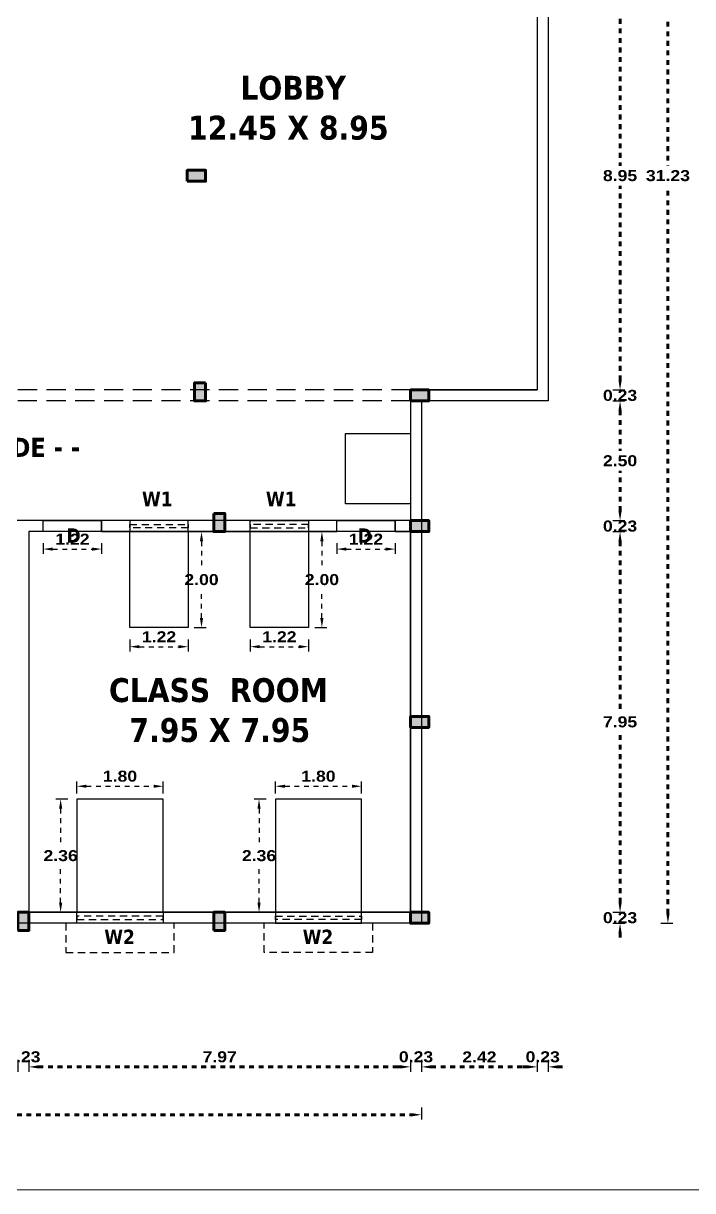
# Model space of a CAD drawing. Header units: metres. Extents: x 863 to 1571, y 626 to 804.
# Drawn here: x 945.12 to 959.09, y 660.62 to 685.01 of the extents above; entities that cross this region are included whole.
import ezdxf

# ---------------------------------------------------------------- set-up
doc = ezdxf.new("R2010")
doc.units = ezdxf.units.M
doc.header["$LTSCALE"] = 0.2
doc.header["$MEASUREMENT"] = 0
doc.header["$PDMODE"] = 2
doc.linetypes.add('DOT2', pattern=[0.125, 0, -0.125])
doc.linetypes.add('HIDDEN', pattern=[0.375, 0.25, -0.125])
doc.layers.get('0').update_dxf_attribs({"lineweight": 60})
for name, color, linetype in [('BLK_1_FLR_0_BLT_UP_AREA', 9, 'Continuous'), ('BLK_1_FLR_0_DRINKING_WATER', 2, 'Continuous'), ('BLK_1_FLR_0_EXIT_WIDTH_DOOR', 1, 'Continuous'), ('BLK_1_FLR_0_REGULAR_ROOM_17', 102, 'Continuous'), ('BLK_1_FLR_0_ROOM_17_LIGHT_VENTILATION_1', 232, 'Continuous'), ('DOOR_OPEN', 232, 'Continuous')]:
    doc.layers.add(name, color=color, linetype=linetype)
doc.styles.get("Standard").update_dxf_attribs({"font": 'ariblk.ttf', "height": 0.23})
doc.styles.add('TXT', font='txt.shx')
doc.dimstyles.get("Standard").update_dxf_attribs({"dimtxt": 0.23, "dimasz": 0.2, "dimexe": 0.12, "dimexo": 0.0625, "dimgap": 0.09, "dimtad": 1, "dimtih": 1, "dimtoh": 1, "dimzin": 1, "dimdsep": 46, "dimtxsty": 'Standard', "dimcen": 0.09, "dimazin": 0, "dimtfac": 1, "dimtix": 1, "dimtofl": 0, "dimtmove": 0, "dimatfit": 0, "dimfxl": 0, "dimtolj": 1, "dimtzin": 0, "dimarcsym": 0})

# ---------------------------------------------------------------- blocks, each defined once
blk = doc.blocks.new('A$C650768DD')
blk.add_hatch(color=4).paths.add_polyline_path([(0, 0), (0.23, 0), (0.23, 0.38), (0, 0.38)])
at = {"color": 1}
blk.add_lwpolyline([(0, 0), (0.23, 0), (0.23, 0.38), (0, 0.38)], close=True, dxfattribs=at)
blk = doc.blocks.new('*D185')
at = {"linetype": 'DOT2'}
for p, q in [((944.803, 663.21), (944.603, 663.21)), ((945.433, 663.21), (945.633, 663.21))]:
    blk.add_line(p, q, dxfattribs=at)
at = {"color": 0, "lineweight": -2}
for p, q in [((945.003, 663.36), (945.003, 663.11)), ((945.233, 663.36), (945.233, 663.11))]:
    blk.add_line(p, q, dxfattribs=at)
at = {"lineweight": -2}
for points in [[(944.803, 663.243), (944.803, 663.177), (945.003, 663.21)], [(945.433, 663.243), (945.433, 663.177), (945.233, 663.21)]]:
    blk.add_solid(points, dxfattribs=at)
at = {"layer": 'Defpoints', "color": 0, "lineweight": -2}
for p in [(945.003, 666.21), (945.233, 666.21), (945.233, 663.21)]:
    blk.add_point(p, dxfattribs=at)
at = {"color": 0, "lineweight": -2, "insert": (945.118, 663.419), "char_height": 0.23, "attachment_point": 5}
blk.add_mtext('\\A1;0.23', dxfattribs=at)
blk = doc.blocks.new('*D186')
at = {"color": 0, "lineweight": -2}
for p, q in [((945.233, 663.36), (945.233, 663.11)), ((953.203, 663.36), (953.203, 663.11))]:
    blk.add_line(p, q, dxfattribs=at)
at = {"linetype": 'DOT2'}
blk.add_line((945.433, 663.21), (953.003, 663.21), dxfattribs=at)
at = {"lineweight": -2}
for points in [[(945.433, 663.243), (945.433, 663.177), (945.233, 663.21)], [(953.003, 663.243), (953.003, 663.177), (953.203, 663.21)]]:
    blk.add_solid(points, dxfattribs=at)
at = {"layer": 'Defpoints', "color": 0, "lineweight": -2}
for p in [(945.233, 666.21), (953.203, 666.21), (953.203, 663.21)]:
    blk.add_point(p, dxfattribs=at)
at = {"color": 0, "lineweight": -2, "insert": (949.218, 663.419), "char_height": 0.23, "attachment_point": 5}
blk.add_mtext('\\A1;7.97', dxfattribs=at)
blk = doc.blocks.new('*D187')
at = {"linetype": 'DOT2'}
for p, q in [((953.003, 663.21), (952.803, 663.21)), ((953.633, 663.21), (953.833, 663.21))]:
    blk.add_line(p, q, dxfattribs=at)
at = {"color": 0, "lineweight": -2}
for p, q in [((953.203, 663.36), (953.203, 663.11)), ((953.433, 663.36), (953.433, 663.11))]:
    blk.add_line(p, q, dxfattribs=at)
at = {"lineweight": -2}
for points in [[(953.003, 663.243), (953.003, 663.177), (953.203, 663.21)], [(953.633, 663.243), (953.633, 663.177), (953.433, 663.21)]]:
    blk.add_solid(points, dxfattribs=at)
at = {"layer": 'Defpoints', "color": 0, "lineweight": -2}
for p in [(953.203, 666.21), (953.433, 666.21), (953.433, 663.21)]:
    blk.add_point(p, dxfattribs=at)
at = {"color": 0, "lineweight": -2, "insert": (953.318, 663.419), "char_height": 0.23, "attachment_point": 5}
blk.add_mtext('\\A1;0.23', dxfattribs=at)
blk = doc.blocks.new('*D188')
at = {"color": 0, "lineweight": -2}
for p, q in [((953.433, 663.36), (953.433, 663.11)), ((955.849, 663.36), (955.849, 663.11))]:
    blk.add_line(p, q, dxfattribs=at)
at = {"linetype": 'DOT2'}
blk.add_line((953.633, 663.21), (955.649, 663.21), dxfattribs=at)
at = {"lineweight": -2}
for points in [[(953.633, 663.243), (953.633, 663.177), (953.433, 663.21)], [(955.649, 663.243), (955.649, 663.177), (955.849, 663.21)]]:
    blk.add_solid(points, dxfattribs=at)
at = {"layer": 'Defpoints', "color": 0, "lineweight": -2}
for p in [(955.849, 677.35), (953.433, 677.12), (955.849, 663.21)]:
    blk.add_point(p, dxfattribs=at)
at = {"color": 0, "lineweight": -2, "insert": (954.641, 663.417), "char_height": 0.23, "attachment_point": 5}
blk.add_mtext('\\A1;2.42', dxfattribs=at)
blk = doc.blocks.new('*D189')
at = {"linetype": 'DOT2'}
for p, q in [((955.649, 663.21), (955.449, 663.21)), ((956.279, 663.21), (956.479, 663.21))]:
    blk.add_line(p, q, dxfattribs=at)
at = {"color": 0, "lineweight": -2}
for p, q in [((955.849, 663.36), (955.849, 663.11)), ((956.079, 663.36), (956.079, 663.11))]:
    blk.add_line(p, q, dxfattribs=at)
at = {"lineweight": -2}
for points in [[(955.649, 663.243), (955.649, 663.177), (955.849, 663.21)], [(956.279, 663.243), (956.279, 663.177), (956.079, 663.21)]]:
    blk.add_solid(points, dxfattribs=at)
at = {"layer": 'Defpoints', "color": 0, "lineweight": -2}
for p in [(955.849, 677.35), (956.079, 677.12), (956.079, 663.21)]:
    blk.add_point(p, dxfattribs=at)
at = {"color": 0, "lineweight": -2, "insert": (955.964, 663.419), "char_height": 0.23, "attachment_point": 5}
blk.add_mtext('\\A1;0.23', dxfattribs=at)
blk = doc.blocks.new('*D42')
at = {"color": 0, "lineweight": -2}
for p, q in [((867.783, 662.36), (867.783, 662.11)), ((953.433, 662.36), (953.433, 662.11))]:
    blk.add_line(p, q, dxfattribs=at)
at = {"linetype": 'DOT2'}
blk.add_line((867.983, 662.21), (953.233, 662.21), dxfattribs=at)
at = {"lineweight": -2}
for points in [[(867.983, 662.243), (867.983, 662.177), (867.783, 662.21)], [(953.233, 662.243), (953.233, 662.177), (953.433, 662.21)]]:
    blk.add_solid(points, dxfattribs=at)
at = {"layer": 'Defpoints', "color": 0, "lineweight": -2}
for p in [(953.433, 677.12), (867.783, 664.94), (953.433, 662.21)]:
    blk.add_point(p, dxfattribs=at)
at = {"color": 0, "lineweight": -2, "insert": (910.608, 662.419), "char_height": 0.23, "attachment_point": 5}
blk.add_mtext('\\A1;85.65', dxfattribs=at)
blk = doc.blocks.new('*D241')
at = {"color": 0, "lineweight": -2}
for p, q in [((957.429, 686.3), (957.679, 686.3)), ((957.429, 677.35), (957.679, 677.35))]:
    blk.add_line(p, q, dxfattribs=at)
at = {"linetype": 'DOT2'}
for p, q in [((957.579, 686.1), (957.579, 682.034)), ((957.579, 677.55), (957.579, 681.616))]:
    blk.add_line(p, q, dxfattribs=at)
at = {"lineweight": -2}
for points in [[(957.546, 686.1), (957.612, 686.1), (957.579, 686.3)], [(957.546, 677.55), (957.612, 677.55), (957.579, 677.35)]]:
    blk.add_solid(points, dxfattribs=at)
at = {"layer": 'Defpoints', "color": 0, "lineweight": -2}
for p in [(953.215, 686.3), (953.393, 677.35), (957.579, 677.35)]:
    blk.add_point(p, dxfattribs=at)
at = {"color": 0, "lineweight": -2, "insert": (957.579, 681.825), "char_height": 0.23, "attachment_point": 5}
blk.add_mtext('\\A1;8.95', dxfattribs=at)
blk = doc.blocks.new('*D242')
at = {"linetype": 'DOT2'}
for p, q in [((957.579, 677.55), (957.579, 677.75)), ((957.579, 676.92), (957.579, 676.72))]:
    blk.add_line(p, q, dxfattribs=at)
at = {"color": 0, "lineweight": -2}
for p, q in [((957.429, 677.35), (957.679, 677.35)), ((957.429, 677.12), (957.679, 677.12))]:
    blk.add_line(p, q, dxfattribs=at)
at = {"lineweight": -2}
for points in [[(957.546, 677.55), (957.612, 677.55), (957.579, 677.35)], [(957.546, 676.92), (957.612, 676.92), (957.579, 677.12)]]:
    blk.add_solid(points, dxfattribs=at)
at = {"layer": 'Defpoints', "color": 0, "lineweight": -2}
for p in [(953.393, 677.35), (953.433, 677.12), (957.579, 677.12)]:
    blk.add_point(p, dxfattribs=at)
at = {"color": 0, "lineweight": -2, "insert": (957.579, 677.235), "char_height": 0.23, "attachment_point": 5}
blk.add_mtext('\\A1;0.23', dxfattribs=at)
blk = doc.blocks.new('*D243')
at = {"color": 0, "lineweight": -2}
for p, q in [((957.429, 677.12), (957.679, 677.12)), ((957.429, 674.62), (957.679, 674.62))]:
    blk.add_line(p, q, dxfattribs=at)
at = {"linetype": 'DOT2'}
for p, q in [((957.579, 676.92), (957.579, 676.079)), ((957.579, 674.82), (957.579, 675.661))]:
    blk.add_line(p, q, dxfattribs=at)
at = {"lineweight": -2}
for points in [[(957.546, 676.92), (957.612, 676.92), (957.579, 677.12)], [(957.546, 674.82), (957.612, 674.82), (957.579, 674.62)]]:
    blk.add_solid(points, dxfattribs=at)
at = {"layer": 'Defpoints', "color": 0, "lineweight": -2}
for p in [(953.433, 677.12), (953.203, 674.62), (957.579, 674.62)]:
    blk.add_point(p, dxfattribs=at)
at = {"color": 0, "lineweight": -2, "insert": (957.579, 675.87), "char_height": 0.23, "attachment_point": 5}
blk.add_mtext('\\A1;2.50', dxfattribs=at)
blk = doc.blocks.new('*D244')
at = {"linetype": 'DOT2'}
for p, q in [((957.579, 674.82), (957.579, 675.02)), ((957.579, 674.19), (957.579, 673.99))]:
    blk.add_line(p, q, dxfattribs=at)
at = {"color": 0, "lineweight": -2}
for p, q in [((957.429, 674.62), (957.679, 674.62)), ((957.429, 674.39), (957.679, 674.39))]:
    blk.add_line(p, q, dxfattribs=at)
at = {"lineweight": -2}
for points in [[(957.546, 674.82), (957.612, 674.82), (957.579, 674.62)], [(957.546, 674.19), (957.612, 674.19), (957.579, 674.39)]]:
    blk.add_solid(points, dxfattribs=at)
at = {"layer": 'Defpoints', "color": 0, "lineweight": -2}
for p in [(953.203, 674.62), (953.203, 674.39), (957.579, 674.39)]:
    blk.add_point(p, dxfattribs=at)
at = {"color": 0, "lineweight": -2, "insert": (957.579, 674.505), "char_height": 0.23, "attachment_point": 5}
blk.add_mtext('\\A1;0.23', dxfattribs=at)
blk = doc.blocks.new('*D245')
at = {"color": 0, "lineweight": -2}
for p, q in [((957.429, 674.39), (957.679, 674.39)), ((957.429, 666.44), (957.679, 666.44))]:
    blk.add_line(p, q, dxfattribs=at)
at = {"linetype": 'DOT2'}
for p, q in [((957.579, 674.19), (957.579, 670.624)), ((957.579, 666.64), (957.579, 670.206))]:
    blk.add_line(p, q, dxfattribs=at)
at = {"lineweight": -2}
for points in [[(957.546, 674.19), (957.612, 674.19), (957.579, 674.39)], [(957.546, 666.64), (957.612, 666.64), (957.579, 666.44)]]:
    blk.add_solid(points, dxfattribs=at)
at = {"layer": 'Defpoints', "color": 0, "lineweight": -2}
for p in [(953.203, 674.39), (953.203, 666.44), (957.579, 666.44)]:
    blk.add_point(p, dxfattribs=at)
at = {"color": 0, "lineweight": -2, "insert": (957.579, 670.415), "char_height": 0.23, "attachment_point": 5}
blk.add_mtext('\\A1;7.95', dxfattribs=at)
blk = doc.blocks.new('*D246')
at = {"linetype": 'DOT2'}
for p, q in [((957.579, 666.64), (957.579, 666.84)), ((957.579, 666.01), (957.579, 665.81))]:
    blk.add_line(p, q, dxfattribs=at)
at = {"color": 0, "lineweight": -2}
for p, q in [((957.429, 666.44), (957.679, 666.44)), ((957.429, 666.21), (957.679, 666.21))]:
    blk.add_line(p, q, dxfattribs=at)
at = {"lineweight": -2}
for points in [[(957.546, 666.64), (957.612, 666.64), (957.579, 666.44)], [(957.546, 666.01), (957.612, 666.01), (957.579, 666.21)]]:
    blk.add_solid(points, dxfattribs=at)
at = {"layer": 'Defpoints', "color": 0, "lineweight": -2}
for p in [(953.203, 666.44), (953.203, 666.21), (957.579, 666.21)]:
    blk.add_point(p, dxfattribs=at)
at = {"color": 0, "lineweight": -2, "insert": (957.579, 666.325), "char_height": 0.23, "attachment_point": 5}
blk.add_mtext('\\A1;0.23', dxfattribs=at)
blk = doc.blocks.new('*D247')
at = {"color": 0, "lineweight": -2}
for p, q in [((958.429, 697.44), (958.679, 697.44)), ((958.429, 666.21), (958.679, 666.21))]:
    blk.add_line(p, q, dxfattribs=at)
at = {"linetype": 'DOT2'}
for p, q in [((958.579, 697.24), (958.579, 682.034)), ((958.579, 666.41), (958.579, 681.616))]:
    blk.add_line(p, q, dxfattribs=at)
at = {"lineweight": -2}
for points in [[(958.546, 697.24), (958.612, 697.24), (958.579, 697.44)], [(958.546, 666.41), (958.612, 666.41), (958.579, 666.21)]]:
    blk.add_solid(points, dxfattribs=at)
at = {"layer": 'Defpoints', "color": 0, "lineweight": -2}
for p in [(953.203, 697.44), (953.203, 666.21), (958.579, 666.21)]:
    blk.add_point(p, dxfattribs=at)
at = {"color": 0, "lineweight": -2, "insert": (958.579, 681.825), "char_height": 0.23, "attachment_point": 5}
blk.add_mtext('\\A1;31.23', dxfattribs=at)
blk = doc.blocks.new('*D381')
at = {"layer": 'BLK_1_FLR_0_ROOM_17_LIGHT_VENTILATION_1', "color": 232, "lineweight": -2}
for p, q in [((947.341, 672.137), (947.341, 671.887)), ((948.561, 672.137), (948.561, 671.887))]:
    blk.add_line(p, q, dxfattribs=at)
at = {"layer": 'BLK_1_FLR_0_ROOM_17_LIGHT_VENTILATION_1', "color": 232, "linetype": 'DOT2'}
blk.add_line((947.541, 671.987), (948.361, 671.987), dxfattribs=at)
at = {"layer": 'BLK_1_FLR_0_ROOM_17_LIGHT_VENTILATION_1', "color": 232, "lineweight": -2}
for points in [[(947.541, 672.02), (947.541, 671.954), (947.341, 671.987)], [(948.361, 672.02), (948.361, 671.954), (948.561, 671.987)]]:
    blk.add_solid(points, dxfattribs=at)
at = {"layer": 'Defpoints', "color": 0, "lineweight": -2}
for p in [(947.341, 672.385), (948.561, 672.385), (948.561, 671.987)]:
    blk.add_point(p, dxfattribs=at)
at = {"layer": 'BLK_1_FLR_0_ROOM_17_LIGHT_VENTILATION_1', "color": 232, "lineweight": -2, "insert": (947.951, 672.194), "char_height": 0.23, "attachment_point": 5}
blk.add_mtext('\\A1;1.22', dxfattribs=at)
blk = doc.blocks.new('*D382')
at = {"layer": 'BLK_1_FLR_0_ROOM_17_LIGHT_VENTILATION_1', "color": 232, "lineweight": -2}
for p, q in [((948.688, 674.39), (948.938, 674.39)), ((948.688, 672.385), (948.938, 672.385))]:
    blk.add_line(p, q, dxfattribs=at)
at = {"layer": 'BLK_1_FLR_0_ROOM_17_LIGHT_VENTILATION_1', "color": 232, "linetype": 'DOT2'}
for p, q in [((948.838, 674.19), (948.838, 673.596)), ((948.838, 672.585), (948.838, 673.179))]:
    blk.add_line(p, q, dxfattribs=at)
at = {"layer": 'BLK_1_FLR_0_ROOM_17_LIGHT_VENTILATION_1', "color": 232, "lineweight": -2}
for points in [[(948.805, 674.19), (948.872, 674.19), (948.838, 674.39)], [(948.805, 672.585), (948.872, 672.585), (948.838, 672.385)]]:
    blk.add_solid(points, dxfattribs=at)
at = {"layer": 'Defpoints', "color": 0, "lineweight": -2}
for p in [(948.561, 674.39), (948.561, 672.385), (948.838, 672.385)]:
    blk.add_point(p, dxfattribs=at)
at = {"layer": 'BLK_1_FLR_0_ROOM_17_LIGHT_VENTILATION_1', "color": 232, "lineweight": -2, "insert": (948.838, 673.387), "char_height": 0.23, "attachment_point": 5}
blk.add_mtext('\\A1;2.00', dxfattribs=at)
blk = doc.blocks.new('*D383')
at = {"layer": 'BLK_1_FLR_0_ROOM_17_LIGHT_VENTILATION_1', "color": 232, "lineweight": -2}
for p, q in [((949.855, 672.137), (949.855, 671.887)), ((951.075, 672.137), (951.075, 671.887))]:
    blk.add_line(p, q, dxfattribs=at)
at = {"layer": 'BLK_1_FLR_0_ROOM_17_LIGHT_VENTILATION_1', "color": 232, "linetype": 'DOT2'}
blk.add_line((950.055, 671.987), (950.875, 671.987), dxfattribs=at)
at = {"layer": 'BLK_1_FLR_0_ROOM_17_LIGHT_VENTILATION_1', "color": 232, "lineweight": -2}
for points in [[(950.055, 672.02), (950.055, 671.954), (949.855, 671.987)], [(950.875, 672.02), (950.875, 671.954), (951.075, 671.987)]]:
    blk.add_solid(points, dxfattribs=at)
at = {"layer": 'Defpoints', "color": 0, "lineweight": -2}
for p in [(949.855, 672.385), (951.075, 672.385), (951.075, 671.987)]:
    blk.add_point(p, dxfattribs=at)
at = {"layer": 'BLK_1_FLR_0_ROOM_17_LIGHT_VENTILATION_1', "color": 232, "lineweight": -2, "insert": (950.465, 672.194), "char_height": 0.23, "attachment_point": 5}
blk.add_mtext('\\A1;1.22', dxfattribs=at)
blk = doc.blocks.new('*D384')
at = {"layer": 'BLK_1_FLR_0_ROOM_17_LIGHT_VENTILATION_1', "color": 232, "lineweight": -2}
for p, q in [((951.203, 674.39), (951.453, 674.39)), ((951.203, 672.385), (951.453, 672.385))]:
    blk.add_line(p, q, dxfattribs=at)
at = {"layer": 'BLK_1_FLR_0_ROOM_17_LIGHT_VENTILATION_1', "color": 232, "linetype": 'DOT2'}
for p, q in [((951.353, 674.19), (951.353, 673.596)), ((951.353, 672.585), (951.353, 673.179))]:
    blk.add_line(p, q, dxfattribs=at)
at = {"layer": 'BLK_1_FLR_0_ROOM_17_LIGHT_VENTILATION_1', "color": 232, "lineweight": -2}
for points in [[(951.319, 674.19), (951.386, 674.19), (951.353, 674.39)], [(951.319, 672.585), (951.386, 672.585), (951.353, 672.385)]]:
    blk.add_solid(points, dxfattribs=at)
at = {"layer": 'Defpoints', "color": 0, "lineweight": -2}
for p in [(951.075, 674.39), (951.075, 672.385), (951.353, 672.385)]:
    blk.add_point(p, dxfattribs=at)
at = {"layer": 'BLK_1_FLR_0_ROOM_17_LIGHT_VENTILATION_1', "color": 232, "lineweight": -2, "insert": (951.353, 673.387), "char_height": 0.23, "attachment_point": 5}
blk.add_mtext('\\A1;2.00', dxfattribs=at)
blk = doc.blocks.new('*D391')
at = {"layer": 'BLK_1_FLR_0_ROOM_17_LIGHT_VENTILATION_1', "color": 232, "lineweight": -2}
for p, q in [((946.236, 668.922), (946.236, 669.172)), ((948.036, 668.922), (948.036, 669.172))]:
    blk.add_line(p, q, dxfattribs=at)
at = {"layer": 'BLK_1_FLR_0_ROOM_17_LIGHT_VENTILATION_1', "color": 232, "linetype": 'DOT2'}
blk.add_line((946.436, 669.072), (947.836, 669.072), dxfattribs=at)
at = {"layer": 'BLK_1_FLR_0_ROOM_17_LIGHT_VENTILATION_1', "color": 232, "lineweight": -2}
for points in [[(946.436, 669.105), (946.436, 669.038), (946.236, 669.072)], [(947.836, 669.105), (947.836, 669.038), (948.036, 669.072)]]:
    blk.add_solid(points, dxfattribs=at)
at = {"layer": 'Defpoints', "color": 0, "lineweight": -2}
for p in [(948.036, 669.072), (946.236, 668.802), (948.036, 668.802)]:
    blk.add_point(p, dxfattribs=at)
at = {"layer": 'BLK_1_FLR_0_ROOM_17_LIGHT_VENTILATION_1', "color": 232, "lineweight": -2, "insert": (947.136, 669.281), "char_height": 0.23, "attachment_point": 5}
blk.add_mtext('\\A1;1.80', dxfattribs=at)
blk = doc.blocks.new('*D389')
at = {"layer": 'BLK_1_FLR_0_ROOM_17_LIGHT_VENTILATION_1', "color": 232, "lineweight": -2}
for p, q in [((946.046, 668.802), (945.796, 668.802)), ((946.046, 666.44), (945.796, 666.44))]:
    blk.add_line(p, q, dxfattribs=at)
at = {"layer": 'BLK_1_FLR_0_ROOM_17_LIGHT_VENTILATION_1', "color": 232, "linetype": 'DOT2'}
for p, q in [((945.896, 668.602), (945.896, 667.83)), ((945.896, 666.64), (945.896, 667.412))]:
    blk.add_line(p, q, dxfattribs=at)
at = {"layer": 'BLK_1_FLR_0_ROOM_17_LIGHT_VENTILATION_1', "color": 232, "lineweight": -2}
for points in [[(945.863, 668.602), (945.93, 668.602), (945.896, 668.802)], [(945.863, 666.64), (945.93, 666.64), (945.896, 666.44)]]:
    blk.add_solid(points, dxfattribs=at)
at = {"layer": 'Defpoints', "color": 0, "lineweight": -2}
for p in [(946.236, 668.802), (945.896, 666.44), (946.236, 666.44)]:
    blk.add_point(p, dxfattribs=at)
at = {"layer": 'BLK_1_FLR_0_ROOM_17_LIGHT_VENTILATION_1', "color": 232, "lineweight": -2, "insert": (945.896, 667.621), "char_height": 0.23, "attachment_point": 5}
blk.add_mtext('\\A1;2.36', dxfattribs=at)
blk = doc.blocks.new('*D392')
at = {"layer": 'BLK_1_FLR_0_ROOM_17_LIGHT_VENTILATION_1', "color": 232, "lineweight": -2}
for p, q in [((950.38, 668.922), (950.38, 669.172)), ((952.18, 668.922), (952.18, 669.172))]:
    blk.add_line(p, q, dxfattribs=at)
at = {"layer": 'BLK_1_FLR_0_ROOM_17_LIGHT_VENTILATION_1', "color": 232, "linetype": 'DOT2'}
blk.add_line((950.58, 669.072), (951.98, 669.072), dxfattribs=at)
at = {"layer": 'BLK_1_FLR_0_ROOM_17_LIGHT_VENTILATION_1', "color": 232, "lineweight": -2}
for points in [[(950.58, 669.105), (950.58, 669.038), (950.38, 669.072)], [(951.98, 669.105), (951.98, 669.038), (952.18, 669.072)]]:
    blk.add_solid(points, dxfattribs=at)
at = {"layer": 'Defpoints', "color": 0, "lineweight": -2}
for p in [(952.18, 669.072), (950.38, 668.802), (952.18, 668.802)]:
    blk.add_point(p, dxfattribs=at)
at = {"layer": 'BLK_1_FLR_0_ROOM_17_LIGHT_VENTILATION_1', "color": 232, "lineweight": -2, "insert": (951.28, 669.281), "char_height": 0.23, "attachment_point": 5}
blk.add_mtext('\\A1;1.80', dxfattribs=at)
blk = doc.blocks.new('*D390')
at = {"layer": 'BLK_1_FLR_0_ROOM_17_LIGHT_VENTILATION_1', "color": 232, "lineweight": -2}
for p, q in [((950.19, 668.802), (949.94, 668.802)), ((950.19, 666.44), (949.94, 666.44))]:
    blk.add_line(p, q, dxfattribs=at)
at = {"layer": 'BLK_1_FLR_0_ROOM_17_LIGHT_VENTILATION_1', "color": 232, "linetype": 'DOT2'}
for p, q in [((950.04, 668.602), (950.04, 667.83)), ((950.04, 666.64), (950.04, 667.412))]:
    blk.add_line(p, q, dxfattribs=at)
at = {"layer": 'BLK_1_FLR_0_ROOM_17_LIGHT_VENTILATION_1', "color": 232, "lineweight": -2}
for points in [[(950.006, 668.602), (950.073, 668.602), (950.04, 668.802)], [(950.006, 666.64), (950.073, 666.64), (950.04, 666.44)]]:
    blk.add_solid(points, dxfattribs=at)
at = {"layer": 'Defpoints', "color": 0, "lineweight": -2}
for p in [(950.38, 668.802), (950.04, 666.44), (950.38, 666.44)]:
    blk.add_point(p, dxfattribs=at)
at = {"layer": 'BLK_1_FLR_0_ROOM_17_LIGHT_VENTILATION_1', "color": 232, "lineweight": -2, "insert": (950.04, 667.621), "char_height": 0.23, "attachment_point": 5}
blk.add_mtext('\\A1;2.36', dxfattribs=at)
blk = doc.blocks.new('*D472')
at = {"layer": 'BLK_1_FLR_0_EXIT_WIDTH_DOOR', "color": 2, "lineweight": -2}
for p, q in [((945.533, 674.146), (945.533, 673.926)), ((946.753, 674.146), (946.753, 673.926))]:
    blk.add_line(p, q, dxfattribs=at)
at = {"layer": 'BLK_1_FLR_0_EXIT_WIDTH_DOOR', "color": 2, "linetype": 'DOT2'}
blk.add_line((945.733, 674.026), (946.553, 674.026), dxfattribs=at)
at = {"layer": 'BLK_1_FLR_0_EXIT_WIDTH_DOOR', "color": 2, "lineweight": -2}
for points in [[(945.733, 674.059), (945.733, 673.992), (945.533, 674.026)], [(946.553, 674.059), (946.553, 673.992), (946.753, 674.026)]]:
    blk.add_solid(points, dxfattribs=at)
at = {"layer": 'Defpoints', "color": 0, "lineweight": -2}
for p in [(945.533, 674.39), (946.753, 674.39), (946.753, 674.026)]:
    blk.add_point(p, dxfattribs=at)
at = {"layer": 'BLK_1_FLR_0_EXIT_WIDTH_DOOR', "color": 2, "lineweight": -2, "insert": (946.143, 674.233), "char_height": 0.23, "attachment_point": 5}
blk.add_mtext('\\A1;1.22', dxfattribs=at)
blk = doc.blocks.new('*D473')
at = {"layer": 'BLK_1_FLR_0_EXIT_WIDTH_DOOR', "color": 2, "lineweight": -2}
for p, q in [((951.663, 674.146), (951.663, 673.926)), ((952.883, 674.146), (952.883, 673.926))]:
    blk.add_line(p, q, dxfattribs=at)
at = {"layer": 'BLK_1_FLR_0_EXIT_WIDTH_DOOR', "color": 2, "linetype": 'DOT2'}
blk.add_line((951.863, 674.026), (952.683, 674.026), dxfattribs=at)
at = {"layer": 'BLK_1_FLR_0_EXIT_WIDTH_DOOR', "color": 2, "lineweight": -2}
for points in [[(951.863, 674.059), (951.863, 673.992), (951.663, 674.026)], [(952.683, 674.059), (952.683, 673.992), (952.883, 674.026)]]:
    blk.add_solid(points, dxfattribs=at)
at = {"layer": 'Defpoints', "color": 0, "lineweight": -2}
for p in [(951.663, 674.39), (952.883, 674.39), (952.883, 674.026)]:
    blk.add_point(p, dxfattribs=at)
at = {"layer": 'BLK_1_FLR_0_EXIT_WIDTH_DOOR', "color": 2, "lineweight": -2, "insert": (952.273, 674.233), "char_height": 0.23, "attachment_point": 5}
blk.add_mtext('\\A1;1.22', dxfattribs=at)

msp = doc.modelspace()

# ---------------------------------------------------------------- linework, layer by layer
at = {"lineweight": -2}
for p, q in [((956.079, 686.53), (956.079, 677.12)), ((955.849, 686.3), (955.849, 677.35)), ((953.333, 677.35), (955.849, 677.35)), ((956.079, 677.12), (953.433, 677.12)), ((953.433, 677.12), (953.433, 666.21)), ((953.203, 674.62), (944.933, 674.62)), ((945.533, 674.39), (945.533, 674.62)), ((946.753, 674.39), (946.753, 674.62)), ((949.093, 674.39), (949.093, 674.62)), ((951.663, 674.39), (951.663, 674.62)), ((952.883, 674.39), (952.883, 674.62)), ((945.233, 674.39), (945.233, 666.44)), ((945.533, 674.39), (945.233, 674.39)), ((946.753, 674.39), (951.663, 674.39)), ((952.883, 674.39), (953.203, 674.39)), ((945.233, 666.44), (953.183, 666.44)), ((953.183, 666.44), (945.233, 666.44)), ((953.433, 666.21), (919.681, 666.21))]:
    msp.add_line(p, q, dxfattribs=at)
for points in [[(863.385, 660.625), (1156.028, 660.687), (1156.028, 802.75), (863.385, 802.688)], [(948.561, 674.62), (947.341, 674.62), (947.341, 674.39), (948.561, 674.39)], [(948.561, 674.62), (947.341, 674.62), (947.341, 674.39), (948.561, 674.39)], [(949.855, 674.62), (951.075, 674.62), (951.075, 674.39), (949.855, 674.39)], [(949.855, 674.62), (951.075, 674.62), (951.075, 674.39), (949.855, 674.39)], [(948.036, 666.21), (946.236, 666.21), (946.236, 666.44), (948.036, 666.44)], [(950.38, 666.21), (952.18, 666.21), (952.18, 666.44), (950.38, 666.44)]]:
    msp.add_lwpolyline(points, close=True, dxfattribs=at)
msp.add_lwpolyline([(872.713, 664.94), (868.013, 664.94), (868.013, 686.3), (868.013, 697.21), (953.203, 697.21), (953.203, 686.3), (955.849, 686.3), (955.849, 677.35), (953.203, 677.35), (953.203, 666.44), (919.911, 666.44), (919.911, 677.119), (934.343, 677.119), (934.343, 686.53), (878.693, 686.53), (878.692, 664.94), (876.853, 664.94)], dxfattribs=at)
at = {"linetype": 'HIDDEN', "lineweight": -2, "ltscale": 8}
for points in [[(953.202, 677.12), (943.169, 677.12), (943.169, 686.53), (953.203, 686.53)], [(953.203, 677.35), (943.399, 677.35), (943.399, 686.3), (953.203, 686.3)]]:
    msp.add_lwpolyline(points, dxfattribs=at)
at = {"linetype": 'HIDDEN', "lineweight": -2, "ltscale": 3}
for points in [[(948.561, 674.472), (947.341, 674.472), (947.341, 674.538), (948.561, 674.538)], [(949.855, 674.472), (951.075, 674.472), (951.075, 674.538), (949.855, 674.538)], [(948.036, 666.358), (946.236, 666.358), (946.236, 666.292), (948.036, 666.292)], [(950.38, 666.358), (952.18, 666.358), (952.18, 666.292), (950.38, 666.292)]]:
    msp.add_lwpolyline(points, close=True, dxfattribs=at)
for points in [[(946.006, 666.21), (946.006, 665.6), (948.266, 665.6), (948.266, 666.21)], [(952.41, 666.21), (952.41, 665.6), (950.15, 665.6), (950.15, 666.21)]]:
    msp.add_lwpolyline(points, dxfattribs=at)
at = {"layer": 'BLK_1_FLR_0_BLT_UP_AREA', "color": 26, "lineweight": -2}
msp.add_lwpolyline([(867.783, 664.71), (867.783, 697.44), (953.433, 697.44), (953.433, 686.53), (956.079, 686.53), (956.079, 677.12), (953.433, 677.12), (953.433, 666.21), (919.679, 666.21), (919.681, 677.349), (934.113, 677.349), (934.113, 686.3), (878.923, 686.3), (878.922, 664.71)], close=True, dxfattribs=at)
at = {"layer": 'BLK_1_FLR_0_DRINKING_WATER', "color": 7, "lineweight": -2}
msp.add_lwpolyline([(951.844, 676.442), (953.203, 676.442), (953.203, 674.974), (951.844, 674.974)], close=True, dxfattribs=at)
at = {"layer": 'BLK_1_FLR_0_REGULAR_ROOM_17', "color": 3, "lineweight": -2}
msp.add_lwpolyline([(945.233, 666.44), (953.203, 666.44), (953.203, 674.39), (945.233, 674.39)], close=True, dxfattribs=at)
at = {"layer": 'BLK_1_FLR_0_ROOM_17_LIGHT_VENTILATION_1', "color": 232, "lineweight": -2}
for points in [[(947.341, 674.39), (948.561, 674.39), (948.561, 672.385), (947.341, 672.385)], [(949.855, 674.39), (951.075, 674.39), (951.075, 672.385), (949.855, 672.385)], [(946.236, 666.44), (948.036, 666.44), (948.036, 668.802), (946.236, 668.802)], [(950.38, 666.44), (952.18, 666.44), (952.18, 668.802), (950.38, 668.802)]]:
    msp.add_lwpolyline(points, close=True, dxfattribs=at)
at = {"layer": 'DOOR_OPEN', "color": 2, "lineweight": -2}
for points in [[(945.533, 674.62), (946.753, 674.62), (946.753, 674.39), (945.533, 674.39)], [(951.663, 674.62), (952.883, 674.62), (952.883, 674.39), (951.663, 674.39)]]:
    msp.add_lwpolyline(points, close=True, dxfattribs=at)

# ---------------------------------------------------------------- block references
at = {"lineweight": -2, "xscale": -1}
for p, rotation in [((948.542, 681.71), 270), ((953.203, 677.12), 270), ((949.093, 674.77), 180), ((953.203, 674.39), 270), ((953.203, 670.3), 270)]:
    msp.add_blockref('A$C650768DD', p, dxfattribs=dict(at, rotation=rotation))
at = {"lineweight": -2}
for p, rotation in [((948.922, 677.5), 180), ((953.203, 666.44), 270)]:
    msp.add_blockref('A$C650768DD', p, dxfattribs=dict(at, rotation=rotation))
for p in [(945.003, 666.06), (949.093, 666.06)]:
    msp.add_blockref('A$C650768DD', p, dxfattribs=at)

# ---------------------------------------------------------------- texts
at = {"lineweight": -2, "style": 'TXT'}
for s, insert, char_height, width, attachment_point in [('{\\fTahoma|b1|i0|c0|p34;\\W8.08587; \\W1; LOBBY\\P{\\W3.776701; }12.45 X 8.95}', (947.783, 682.568), 0.5, 5.79384, 7), ('{\\fTahoma|b1|i0|c0|p34;\\W7.37233;  \\W1;- -  VERANDAH 2.50M  WIDE - -}', (935.78, 675.943), 0.4, 13.35651, 7), ('{\\fTahoma|b1|i0|c0|p34;W1}', (947.596, 674.922), 0.3, 35.65845, 7), ('{\\fTahoma|b1|i0|c0|p34;W1}', (950.82, 674.922), 0.3, 35.65845, 9), ('{\\fTahoma|b1|i0|c0|p34;D}', (946.021, 674.458), 0.3, 35.65845, 1), ('{\\fTahoma|b1|i0|c0|p34;D}', (952.395, 674.458), 0.3, 35.65845, 3), ('{\\fTahoma|b1|i0|c0|p34;D}', (952.395, 674.458), 0.3, 35.65845, 3), ('{\\fTahoma|b1|i0|c0|p34;\\W2.72503; \\W1;CLASS  ROOM\\P{\\W4.798368; }7.95 X 7.95}', (946.346, 669.987), 0.5, 5.79384, 7), ('{\\fTahoma|b1|i0|c0|p34;W2}', (947.445, 666.076), 0.3, 35.65845, 3), ('{\\fTahoma|b1|i0|c0|p34;W2}', (951.588, 666.076), 0.3, 35.65845, 3)]:
    msp.add_mtext(s, dxfattribs=dict(at, insert=insert, char_height=char_height, width=width, attachment_point=attachment_point))

# ---------------------------------------------------------------- dimensions: what is measured, and where the dimension line sits
at = {"lineweight": -2}
for base, p1, p2, override, picture, middle in [((958.579, 666.21), (953.203, 697.44), (953.203, 666.21), {"dimtxt": 0.21, "dimexe": 0.1, "dimclrd": 256, "dimfxl": 0.15, "dimlwd": 65535, "dimarcsym": 2}, '*D247', (958.579, 681.825)), ((957.579, 677.35), (953.215, 686.3), (953.393, 677.35), {"dimtxt": 0.21, "dimexe": 0.1, "dimclrd": 256, "dimtmove": 1, "dimfxl": 0.15, "dimlwd": 65535, "dimarcsym": 2}, '*D241', (957.579, 681.825)), ((957.579, 677.12), (953.393, 677.35), (953.433, 677.12), {"dimtxt": 0.21, "dimexe": 0.1, "dimclrd": 256, "dimtmove": 1, "dimfxl": 0.15, "dimlwd": 65535, "dimarcsym": 2}, '*D242', (957.579, 677.235)), ((957.579, 674.62), (953.433, 677.12), (953.203, 674.62), {"dimtxt": 0.21, "dimexe": 0.1, "dimclrd": 256, "dimtmove": 1, "dimfxl": 0.15, "dimlwd": 65535, "dimarcsym": 2}, '*D243', (957.579, 675.87)), ((957.579, 674.39), (953.203, 674.62), (953.203, 674.39), {"dimtxt": 0.21, "dimexe": 0.1, "dimclrd": 256, "dimtmove": 1, "dimfxl": 0.15, "dimlwd": 65535, "dimarcsym": 2}, '*D244', (957.579, 674.505)), ((957.579, 666.44), (953.203, 674.39), (953.203, 666.44), {"dimtxt": 0.21, "dimexe": 0.1, "dimclrd": 256, "dimtmove": 1, "dimfxl": 0.15, "dimlwd": 65535, "dimarcsym": 2}, '*D245', (957.579, 670.415)), ((957.579, 666.21), (953.203, 666.44), (953.203, 666.21), {"dimtxt": 0.21, "dimexe": 0.1, "dimclrd": 256, "dimtmove": 1, "dimfxl": 0.15, "dimlwd": 65535, "dimarcsym": 2}, '*D246', (957.579, 666.325))]:
    dim = msp.add_linear_dim(base=base, p1=p1, p2=p2, angle=90, dimstyle='Standard', override=override, dxfattribs=at)
    dim.commit()
    dim.dimension.update_dxf_attribs({"geometry": picture, "text_midpoint": middle})
for base, p1, p2, override, picture, middle in [((955.849, 663.21), (953.433, 677.12), (955.849, 677.35), {"dimtxt": 0.21, "dimexe": 0.1, "dimclrd": 256, "dimfxl": 0.15, "dimlwd": 65535, "dimarcsym": 2}, '*D188', (954.641, 663.417)), ((956.079, 663.21), (955.849, 677.35), (956.079, 677.12), {"dimtxt": 0.21, "dimexe": 0.1, "dimclrd": 256, "dimtmove": 1, "dimfxl": 0.15, "dimlwd": 65535, "dimarcsym": 2}, '*D189', (955.964, 663.419)), ((953.433, 662.21), (867.783, 664.94), (953.433, 677.12), {"dimtxt": 0.21, "dimexe": 0.1, "dimclrd": 256, "dimfxl": 0.15, "dimlwd": 65535, "dimarcsym": 2}, '*D42', (910.608, 662.419)), ((945.233, 663.21), (945.003, 666.21), (945.233, 666.21), {"dimtxt": 0.21, "dimexe": 0.1, "dimclrd": 256, "dimtmove": 1, "dimfxl": 0.15, "dimlwd": 65535, "dimarcsym": 2}, '*D185', (945.118, 663.419)), ((953.203, 663.21), (945.233, 666.21), (953.203, 666.21), {"dimtxt": 0.21, "dimexe": 0.1, "dimclrd": 256, "dimtmove": 1, "dimfxl": 0.15, "dimlwd": 65535, "dimarcsym": 2}, '*D186', (949.218, 663.419)), ((953.433, 663.21), (953.203, 666.21), (953.433, 666.21), {"dimtxt": 0.21, "dimexe": 0.1, "dimclrd": 256, "dimtmove": 1, "dimfxl": 0.15, "dimlwd": 65535, "dimarcsym": 2}, '*D187', (953.318, 663.419))]:
    dim = msp.add_linear_dim(base=base, p1=p1, p2=p2, dimstyle='Standard', override=override, dxfattribs=at)
    dim.commit()
    dim.dimension.update_dxf_attribs({"geometry": picture, "text_midpoint": middle})
at = {"layer": 'BLK_1_FLR_0_EXIT_WIDTH_DOOR', "color": 2, "lineweight": -2}
for base, p1, p2, picture, middle in [((946.753, 674.026), (945.533, 674.39), (946.753, 674.39), '*D472', (946.143, 674.233)), ((952.883, 674.026), (951.663, 674.39), (952.883, 674.39), '*D473', (952.273, 674.233))]:
    dim = msp.add_linear_dim(base=base, p1=p1, p2=p2, dimstyle='Standard', override={"dimexe": 0.1, "dimclrd": 2, "dimclre": 2, "dimclrt": 2, "dimlwd": 65535, "dimarcsym": 2}, dxfattribs=at)
    dim.commit()
    dim.dimension.update_dxf_attribs({"geometry": picture, "text_midpoint": middle})
at = {"layer": 'BLK_1_FLR_0_ROOM_17_LIGHT_VENTILATION_1', "color": 232, "lineweight": -2}
for base, p1, p2, picture, middle in [((948.8383, 672.385), (948.5608, 674.3899), (948.5608, 672.385), '*D382', (948.8383, 673.3874)), ((951.3526, 672.385), (951.075, 674.3899), (951.075, 672.385), '*D384', (951.3526, 673.3874)), ((945.896, 666.44), (946.236, 668.802), (946.236, 666.44), '*D389', (945.896, 667.621)), ((950.04, 666.44), (950.38, 668.802), (950.38, 666.44), '*D390', (950.04, 667.621))]:
    dim = msp.add_linear_dim(base=base, p1=p1, p2=p2, angle=90, dimstyle='Standard', override={"dimexe": 0.1, "dimclrd": 232, "dimclre": 232, "dimclrt": 232, "dimfxl": 0.15, "dimlwd": 65535, "dimarcsym": 2}, dxfattribs=at)
    dim.commit()
    dim.dimension.update_dxf_attribs({"geometry": picture, "text_midpoint": middle})
for base, p1, p2, picture, middle in [((948.561, 671.987), (947.341, 672.385), (948.561, 672.385), '*D381', (947.951, 672.194)), ((951.075, 671.987), (949.855, 672.385), (951.075, 672.385), '*D383', (950.465, 672.194)), ((948.036, 669.072), (946.236, 668.802), (948.036, 668.802), '*D391', (947.136, 669.281)), ((952.18, 669.072), (950.38, 668.802), (952.18, 668.802), '*D392', (951.28, 669.281))]:
    dim = msp.add_linear_dim(base=base, p1=p1, p2=p2, dimstyle='Standard', override={"dimexe": 0.1, "dimclrd": 232, "dimclre": 232, "dimclrt": 232, "dimfxl": 0.15, "dimlwd": 65535, "dimarcsym": 2}, dxfattribs=at)
    dim.commit()
    dim.dimension.update_dxf_attribs({"geometry": picture, "text_midpoint": middle})

doc.saveas('drawing.dxf')
